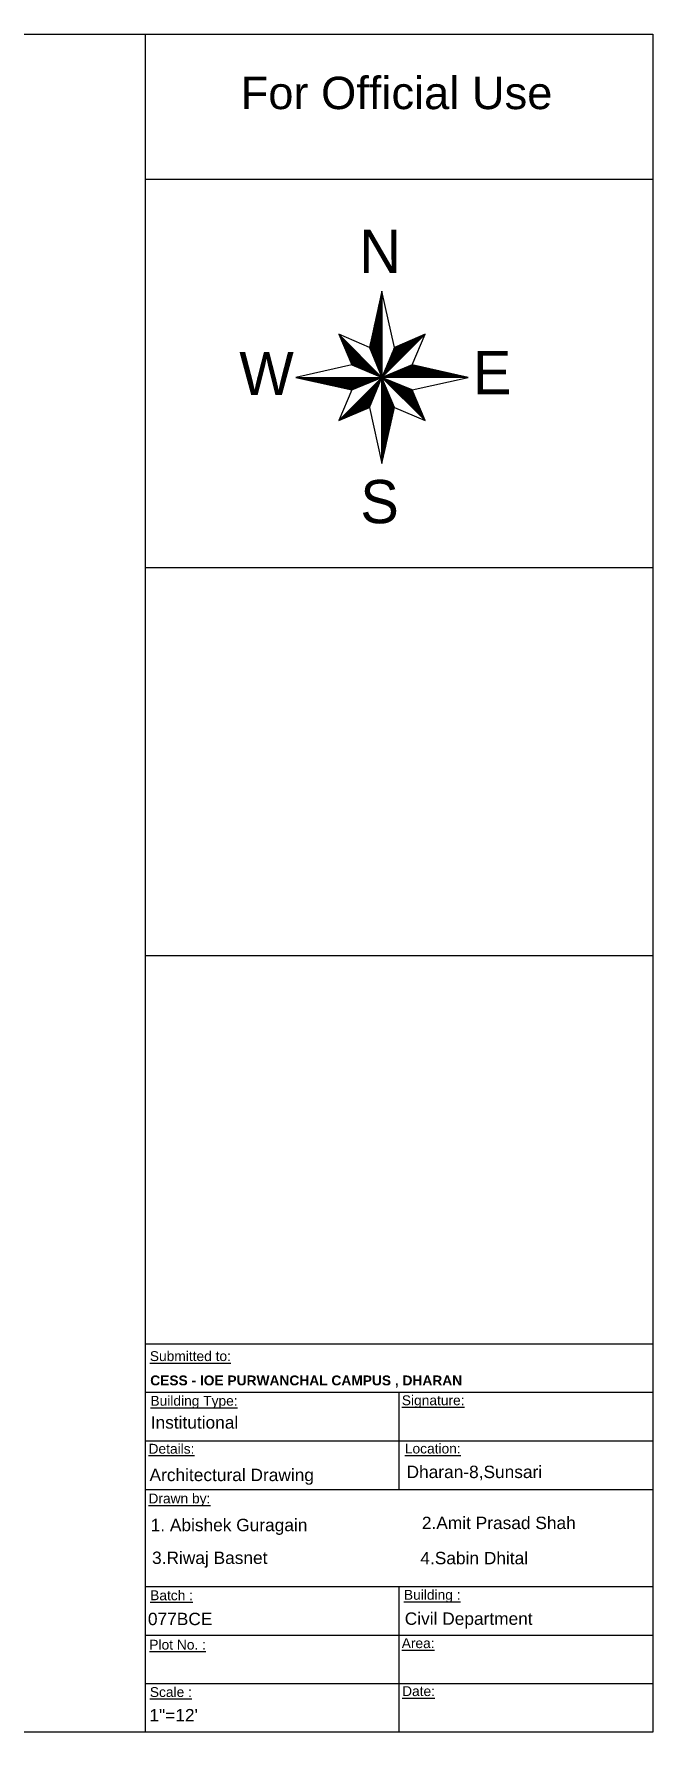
# Model space of a CAD drawing. Header units: inches. Extents: x -6800 to 96653, y -25814 to 17379.
# Drawn here: x 9434 to 10048, y -9333 to -7649 of the extents above; entities that cross this region are included whole.
import ezdxf

# ---------------------------------------------------------------- set-up
doc = ezdxf.new("R2010")
doc.units = ezdxf.units.IN
doc.header["$MEASUREMENT"] = 0
doc.layers.add('Page Format', color=7, linetype='Continuous', lineweight=25)
doc.styles.add('GOTHICE', font='gothice')
doc.styles.get("Standard").update_dxf_attribs({"font": 'arial.ttf'})

# ---------------------------------------------------------------- blocks, each defined once
blk = doc.blocks.new('*X360')
at = {"color": 0}
for p, q in [((15.32, 10.228), (16.001, 10.909)), ((15.332, 10.259), (15.97, 10.896)), ((15.345, 10.289), (15.939, 10.883)), ((15.357, 10.319), (15.908, 10.87)), ((15.37, 10.349), (15.877, 10.857)), ((15.382, 10.379), (15.846, 10.843)), ((15.395, 10.409), (15.815, 10.83)), ((15.407, 10.44), (15.784, 10.817)), ((15.42, 10.47), (15.754, 10.804)), ((15.432, 10.5), (15.723, 10.791)), ((15.445, 10.53), (15.692, 10.777)), ((15.457, 10.56), (15.661, 10.764)), ((15.47, 10.591), (15.63, 10.751)), ((15.482, 10.621), (15.599, 10.738)), ((15.495, 10.651), (15.568, 10.725)), ((15.507, 10.681), (15.537, 10.711))]:
    blk.add_line(p, q, dxfattribs=at)
blk = doc.blocks.new('*X359')
at = {"color": 0}
for p, q in [((15.325, 10.217), (15.333, 10.224)), ((15.343, 10.217), (15.363, 10.237)), ((15.361, 10.217), (15.393, 10.249)), ((15.378, 10.217), (15.424, 10.262)), ((15.396, 10.217), (15.454, 10.274)), ((15.414, 10.217), (15.484, 10.287)), ((15.432, 10.217), (15.514, 10.299)), ((15.449, 10.217), (15.544, 10.312)), ((15.467, 10.217), (15.574, 10.324)), ((15.485, 10.217), (15.605, 10.337)), ((15.502, 10.217), (15.635, 10.349)), ((15.52, 10.217), (15.665, 10.362)), ((15.538, 10.217), (15.695, 10.374)), ((15.555, 10.217), (15.725, 10.387)), ((15.573, 10.217), (15.756, 10.399)), ((15.591, 10.217), (15.786, 10.412)), ((15.608, 10.217), (15.808, 10.416)), ((15.626, 10.217), (15.822, 10.413)), ((15.644, 10.217), (15.837, 10.41)), ((15.661, 10.217), (15.851, 10.406)), ((15.679, 10.217), (15.866, 10.403)), ((15.697, 10.217), (15.88, 10.4)), ((15.714, 10.217), (15.895, 10.397)), ((15.732, 10.217), (15.909, 10.394)), ((15.75, 10.217), (15.924, 10.39)), ((15.767, 10.217), (15.938, 10.387)), ((15.785, 10.217), (15.952, 10.384)), ((15.803, 10.217), (15.967, 10.381)), ((15.82, 10.217), (15.981, 10.378)), ((15.838, 10.217), (15.996, 10.374)), ((15.856, 10.217), (16.01, 10.371)), ((15.873, 10.217), (16.025, 10.368)), ((15.891, 10.217), (16.039, 10.365)), ((15.909, 10.217), (16.054, 10.362)), ((15.926, 10.217), (16.068, 10.358)), ((15.944, 10.217), (16.083, 10.355)), ((15.962, 10.217), (16.097, 10.352)), ((15.98, 10.217), (16.112, 10.349)), ((15.997, 10.217), (16.126, 10.346)), ((16.015, 10.217), (16.141, 10.342)), ((16.033, 10.217), (16.155, 10.339)), ((16.05, 10.217), (16.17, 10.336)), ((16.068, 10.217), (16.184, 10.333)), ((16.086, 10.217), (16.198, 10.329)), ((16.103, 10.217), (16.213, 10.326)), ((16.121, 10.217), (16.227, 10.323)), ((16.139, 10.217), (16.242, 10.32)), ((16.156, 10.217), (16.256, 10.317)), ((16.174, 10.217), (16.271, 10.313)), ((16.192, 10.217), (16.285, 10.31)), ((16.209, 10.217), (16.3, 10.307)), ((16.227, 10.217), (16.314, 10.304)), ((16.245, 10.217), (16.329, 10.301)), ((16.262, 10.217), (16.343, 10.297)), ((16.28, 10.217), (16.358, 10.294)), ((16.298, 10.217), (16.372, 10.291)), ((16.315, 10.217), (16.387, 10.288)), ((16.333, 10.217), (16.401, 10.285)), ((16.351, 10.217), (16.415, 10.281)), ((16.368, 10.217), (16.43, 10.278)), ((16.386, 10.217), (16.444, 10.275)), ((16.404, 10.217), (16.459, 10.272)), ((16.421, 10.217), (16.473, 10.269)), ((16.439, 10.217), (16.488, 10.265)), ((16.457, 10.217), (16.502, 10.262)), ((16.474, 10.217), (16.517, 10.259)), ((16.492, 10.217), (16.531, 10.256)), ((16.51, 10.217), (16.546, 10.252)), ((16.528, 10.217), (16.56, 10.249)), ((16.545, 10.217), (16.575, 10.246)), ((16.563, 10.217), (16.589, 10.243)), ((16.581, 10.217), (16.604, 10.24)), ((16.598, 10.217), (16.618, 10.236)), ((16.616, 10.217), (16.633, 10.233)), ((16.634, 10.217), (16.647, 10.23)), ((16.651, 10.217), (16.661, 10.227)), ((16.669, 10.217), (16.676, 10.224)), ((16.687, 10.217), (16.69, 10.22)), ((16.704, 10.217), (16.705, 10.217))]:
    blk.add_line(p, q, dxfattribs=at)
blk = doc.blocks.new('*X358')
at = {"color": 0}
for p, q in [((15.32, 10.211), (15.322, 10.213)), ((15.329, 10.202), (15.335, 10.208)), ((15.338, 10.194), (15.347, 10.203)), ((15.347, 10.185), (15.36, 10.198)), ((15.355, 10.176), (15.372, 10.193)), ((15.364, 10.167), (15.385, 10.188)), ((15.373, 10.158), (15.397, 10.182)), ((15.382, 10.149), (15.41, 10.177)), ((15.391, 10.141), (15.422, 10.172)), ((15.4, 10.132), (15.435, 10.167)), ((15.408, 10.123), (15.447, 10.162)), ((15.417, 10.114), (15.46, 10.156)), ((15.426, 10.105), (15.472, 10.151)), ((15.435, 10.096), (15.485, 10.146)), ((15.444, 10.087), (15.497, 10.141)), ((15.453, 10.079), (15.51, 10.136)), ((15.461, 10.07), (15.522, 10.131)), ((15.47, 10.061), (15.535, 10.125)), ((15.479, 10.052), (15.547, 10.12)), ((15.488, 10.043), (15.56, 10.115)), ((15.497, 10.034), (15.572, 10.11)), ((15.506, 10.026), (15.585, 10.105)), ((15.515, 10.017), (15.597, 10.1)), ((15.523, 10.008), (15.61, 10.094)), ((15.532, 9.999), (15.622, 10.089)), ((15.541, 9.99), (15.635, 10.084)), ((15.55, 9.981), (15.647, 10.079)), ((15.559, 9.973), (15.66, 10.074)), ((15.568, 9.964), (15.672, 10.068)), ((15.576, 9.955), (15.685, 10.063)), ((15.585, 9.946), (15.697, 10.058)), ((15.594, 9.937), (15.71, 10.053)), ((15.603, 9.928), (15.722, 10.048)), ((15.612, 9.92), (15.735, 10.043)), ((15.621, 9.911), (15.747, 10.037)), ((15.629, 9.902), (15.76, 10.032)), ((15.638, 9.893), (15.772, 10.027)), ((15.647, 9.884), (15.785, 10.022)), ((15.656, 9.875), (15.797, 10.017)), ((15.665, 9.867), (15.804, 10.006)), ((15.674, 9.858), (15.81, 9.994)), ((15.682, 9.849), (15.815, 9.981)), ((15.691, 9.84), (15.82, 9.969)), ((15.7, 9.831), (15.826, 9.957)), ((15.709, 9.822), (15.831, 9.944)), ((15.718, 9.813), (15.836, 9.932)), ((15.727, 9.805), (15.841, 9.919)), ((15.735, 9.796), (15.847, 9.907)), ((15.744, 9.787), (15.852, 9.895)), ((15.753, 9.778), (15.857, 9.882)), ((15.762, 9.769), (15.863, 9.87)), ((15.771, 9.76), (15.868, 9.857)), ((15.78, 9.752), (15.873, 9.845)), ((15.789, 9.743), (15.878, 9.833)), ((15.797, 9.734), (15.884, 9.82)), ((15.806, 9.725), (15.889, 9.808)), ((15.815, 9.716), (15.894, 9.796)), ((15.824, 9.707), (15.9, 9.783)), ((15.833, 9.699), (15.905, 9.771)), ((15.842, 9.69), (15.91, 9.758)), ((15.85, 9.681), (15.916, 9.746)), ((15.859, 9.672), (15.921, 9.734)), ((15.868, 9.663), (15.926, 9.721)), ((15.877, 9.654), (15.931, 9.709)), ((15.886, 9.646), (15.937, 9.696)), ((15.895, 9.637), (15.942, 9.684)), ((15.903, 9.628), (15.947, 9.672)), ((15.912, 9.619), (15.953, 9.659)), ((15.921, 9.61), (15.958, 9.647)), ((15.93, 9.601), (15.963, 9.635)), ((15.939, 9.592), (15.968, 9.622)), ((15.948, 9.584), (15.974, 9.61)), ((15.956, 9.575), (15.979, 9.597)), ((15.965, 9.566), (15.984, 9.585)), ((15.974, 9.557), (15.99, 9.573)), ((15.983, 9.548), (15.995, 9.56)), ((15.992, 9.539), (16, 9.548)), ((16.001, 9.531), (16.006, 9.535)), ((16.009, 9.522), (16.011, 9.523))]:
    blk.add_line(p, q, dxfattribs=at)
blk = doc.blocks.new('*X357')
at = {"color": 0}
for p, q in [((15.315, 10.206), (15.318, 10.209)), ((15.315, 10.188), (15.323, 10.196)), ((15.315, 10.17), (15.328, 10.184)), ((15.315, 10.153), (15.333, 10.171)), ((15.315, 10.135), (15.339, 10.159)), ((15.315, 10.117), (15.344, 10.146)), ((15.315, 10.1), (15.349, 10.134)), ((15.315, 10.082), (15.354, 10.121)), ((15.315, 10.064), (15.359, 10.109)), ((15.315, 10.047), (15.364, 10.096)), ((15.315, 10.029), (15.37, 10.084)), ((15.315, 10.011), (15.375, 10.071)), ((15.315, 9.994), (15.38, 10.059)), ((15.315, 9.976), (15.385, 10.046)), ((15.315, 9.958), (15.39, 10.034)), ((15.315, 9.941), (15.395, 10.021)), ((15.315, 9.923), (15.401, 10.009)), ((15.315, 9.905), (15.406, 9.996)), ((15.315, 9.888), (15.411, 9.984)), ((15.315, 9.87), (15.416, 9.971)), ((15.315, 9.852), (15.421, 9.959)), ((15.315, 9.835), (15.427, 9.946)), ((15.315, 9.817), (15.432, 9.934)), ((15.315, 9.799), (15.437, 9.921)), ((15.315, 9.782), (15.442, 9.909)), ((15.315, 9.764), (15.447, 9.896)), ((15.315, 9.746), (15.452, 9.884)), ((15.315, 9.729), (15.458, 9.871)), ((15.315, 9.711), (15.463, 9.859)), ((15.315, 9.693), (15.468, 9.846)), ((15.315, 9.676), (15.473, 9.834)), ((15.315, 9.658), (15.478, 9.821)), ((15.315, 9.64), (15.484, 9.809)), ((15.315, 9.622), (15.489, 9.796)), ((15.315, 9.605), (15.494, 9.784)), ((15.315, 9.587), (15.499, 9.771)), ((15.315, 9.569), (15.504, 9.759)), ((15.315, 9.552), (15.509, 9.746)), ((15.315, 9.534), (15.515, 9.734)), ((15.315, 9.516), (15.512, 9.714)), ((15.315, 9.499), (15.507, 9.691)), ((15.315, 9.481), (15.502, 9.668)), ((15.315, 9.463), (15.497, 9.646)), ((15.315, 9.446), (15.492, 9.623)), ((15.315, 9.428), (15.487, 9.6)), ((15.315, 9.41), (15.482, 9.577)), ((15.315, 9.393), (15.477, 9.555)), ((15.315, 9.375), (15.472, 9.532)), ((15.315, 9.357), (15.467, 9.509)), ((15.315, 9.34), (15.462, 9.487)), ((15.315, 9.322), (15.457, 9.464)), ((15.315, 9.304), (15.452, 9.441)), ((15.315, 9.287), (15.447, 9.418)), ((15.315, 9.269), (15.442, 9.396)), ((15.315, 9.251), (15.436, 9.373)), ((15.315, 9.234), (15.431, 9.35)), ((15.315, 9.216), (15.426, 9.328)), ((15.315, 9.198), (15.421, 9.305)), ((15.315, 9.181), (15.416, 9.282)), ((15.315, 9.163), (15.411, 9.259)), ((15.315, 9.145), (15.406, 9.237)), ((15.315, 9.128), (15.401, 9.214)), ((15.315, 9.11), (15.396, 9.191)), ((15.315, 9.092), (15.391, 9.169)), ((15.315, 9.074), (15.386, 9.146)), ((15.315, 9.057), (15.381, 9.123)), ((15.315, 9.039), (15.376, 9.1)), ((15.315, 9.021), (15.371, 9.078)), ((15.315, 9.004), (15.366, 9.055)), ((15.315, 8.986), (15.361, 9.032)), ((15.315, 8.968), (15.356, 9.01)), ((15.315, 8.951), (15.351, 8.987)), ((15.315, 8.933), (15.346, 8.964)), ((15.315, 8.915), (15.341, 8.941)), ((15.315, 8.898), (15.336, 8.919)), ((15.315, 8.88), (15.331, 8.896)), ((15.315, 8.862), (15.326, 8.873)), ((15.315, 8.845), (15.321, 8.851)), ((15.315, 8.827), (15.316, 8.828))]:
    blk.add_line(p, q, dxfattribs=at)
blk = doc.blocks.new('*X356')
at = {"color": 0}
for p, q in [((14.635, 9.527), (15.307, 10.198)), ((14.666, 9.54), (15.295, 10.168)), ((14.697, 9.553), (15.282, 10.138)), ((14.728, 9.566), (15.27, 10.108)), ((14.759, 9.579), (15.257, 10.078)), ((14.79, 9.593), (15.245, 10.047)), ((14.821, 9.606), (15.232, 10.017)), ((14.852, 9.619), (15.22, 9.987)), ((14.882, 9.632), (15.207, 9.957)), ((14.913, 9.645), (15.195, 9.927)), ((14.944, 9.659), (15.182, 9.896)), ((14.975, 9.672), (15.17, 9.866)), ((15.006, 9.685), (15.157, 9.836)), ((15.037, 9.698), (15.145, 9.806)), ((15.068, 9.711), (15.132, 9.776)), ((15.099, 9.725), (15.12, 9.746))]:
    blk.add_line(p, q, dxfattribs=at)
blk = doc.blocks.new('*X355')
at = {"color": 0}
for p, q in [((13.928, 10.215), (13.929, 10.217)), ((13.942, 10.212), (13.947, 10.217)), ((13.957, 10.209), (13.964, 10.217)), ((13.971, 10.206), (13.982, 10.217)), ((13.985, 10.202), (14, 10.217)), ((14, 10.199), (14.017, 10.217)), ((14.014, 10.196), (14.035, 10.217)), ((14.029, 10.193), (14.053, 10.217)), ((14.043, 10.19), (14.07, 10.217)), ((14.058, 10.186), (14.088, 10.217)), ((14.072, 10.183), (14.106, 10.217)), ((14.087, 10.18), (14.123, 10.217)), ((14.101, 10.177), (14.141, 10.217)), ((14.116, 10.174), (14.159, 10.217)), ((14.13, 10.17), (14.176, 10.217)), ((14.145, 10.167), (14.194, 10.217)), ((14.159, 10.164), (14.212, 10.217)), ((14.174, 10.161), (14.229, 10.217)), ((14.188, 10.158), (14.247, 10.217)), ((14.203, 10.154), (14.265, 10.217)), ((14.217, 10.151), (14.282, 10.217)), ((14.231, 10.148), (14.3, 10.217)), ((14.246, 10.145), (14.318, 10.217)), ((14.26, 10.142), (14.335, 10.217)), ((14.275, 10.138), (14.353, 10.217)), ((14.289, 10.135), (14.371, 10.217)), ((14.304, 10.132), (14.389, 10.217)), ((14.318, 10.129), (14.406, 10.217)), ((14.333, 10.125), (14.424, 10.217)), ((14.347, 10.122), (14.442, 10.217)), ((14.362, 10.119), (14.459, 10.217)), ((14.376, 10.116), (14.477, 10.217)), ((14.391, 10.113), (14.495, 10.217)), ((14.405, 10.109), (14.512, 10.217)), ((14.42, 10.106), (14.53, 10.217)), ((14.434, 10.103), (14.548, 10.217)), ((14.449, 10.1), (14.565, 10.217)), ((14.463, 10.097), (14.583, 10.217)), ((14.477, 10.093), (14.601, 10.217)), ((14.492, 10.09), (14.618, 10.217)), ((14.506, 10.087), (14.636, 10.217)), ((14.521, 10.084), (14.654, 10.217)), ((14.535, 10.081), (14.671, 10.217)), ((14.55, 10.077), (14.689, 10.217)), ((14.564, 10.074), (14.707, 10.217)), ((14.579, 10.071), (14.724, 10.217)), ((14.593, 10.068), (14.742, 10.217)), ((14.608, 10.065), (14.76, 10.217)), ((14.622, 10.061), (14.777, 10.217)), ((14.637, 10.058), (14.795, 10.217)), ((14.651, 10.055), (14.813, 10.217)), ((14.666, 10.052), (14.83, 10.217)), ((14.68, 10.048), (14.848, 10.217)), ((14.694, 10.045), (14.866, 10.217)), ((14.709, 10.042), (14.883, 10.217)), ((14.723, 10.039), (14.901, 10.217)), ((14.738, 10.036), (14.919, 10.217)), ((14.752, 10.032), (14.937, 10.217)), ((14.767, 10.029), (14.954, 10.217)), ((14.781, 10.026), (14.972, 10.217)), ((14.796, 10.023), (14.99, 10.217)), ((14.81, 10.02), (15.007, 10.217)), ((14.825, 10.016), (15.025, 10.217)), ((14.85, 10.024), (15.043, 10.217)), ((14.88, 10.037), (15.06, 10.217)), ((14.911, 10.049), (15.078, 10.217)), ((14.941, 10.062), (15.096, 10.217)), ((14.971, 10.074), (15.113, 10.217)), ((15.001, 10.087), (15.131, 10.217)), ((15.031, 10.099), (15.149, 10.217)), ((15.061, 10.112), (15.166, 10.217)), ((15.092, 10.124), (15.184, 10.217)), ((15.122, 10.137), (15.202, 10.217)), ((15.152, 10.149), (15.219, 10.217)), ((15.182, 10.162), (15.237, 10.217)), ((15.212, 10.174), (15.255, 10.217)), ((15.243, 10.187), (15.272, 10.217)), ((15.273, 10.199), (15.29, 10.217)), ((15.303, 10.212), (15.308, 10.217))]:
    blk.add_line(p, q, dxfattribs=at)
blk = doc.blocks.new('*X354')
at = {"color": 0}
for p, q in [((14.62, 10.907), (14.622, 10.909)), ((14.625, 10.895), (14.631, 10.901)), ((14.63, 10.883), (14.639, 10.892)), ((14.636, 10.87), (14.648, 10.883)), ((14.641, 10.858), (14.657, 10.874)), ((14.646, 10.845), (14.666, 10.865)), ((14.651, 10.833), (14.675, 10.856)), ((14.657, 10.821), (14.684, 10.848)), ((14.662, 10.808), (14.693, 10.839)), ((14.667, 10.796), (14.701, 10.83)), ((14.673, 10.784), (14.71, 10.821)), ((14.678, 10.771), (14.719, 10.812)), ((14.683, 10.759), (14.728, 10.803)), ((14.689, 10.746), (14.737, 10.795)), ((14.694, 10.734), (14.746, 10.786)), ((14.699, 10.722), (14.754, 10.777)), ((14.704, 10.709), (14.763, 10.768)), ((14.71, 10.697), (14.772, 10.759)), ((14.715, 10.685), (14.781, 10.75)), ((14.72, 10.672), (14.79, 10.742)), ((14.726, 10.66), (14.799, 10.733)), ((14.731, 10.647), (14.807, 10.724)), ((14.736, 10.635), (14.816, 10.715)), ((14.741, 10.623), (14.825, 10.706)), ((14.747, 10.61), (14.834, 10.697)), ((14.752, 10.598), (14.843, 10.689)), ((14.757, 10.585), (14.852, 10.68)), ((14.763, 10.573), (14.86, 10.671)), ((14.768, 10.561), (14.869, 10.662)), ((14.773, 10.548), (14.878, 10.653)), ((14.779, 10.536), (14.887, 10.644)), ((14.784, 10.524), (14.896, 10.635)), ((14.789, 10.511), (14.905, 10.627)), ((14.794, 10.499), (14.913, 10.618)), ((14.8, 10.486), (14.922, 10.609)), ((14.805, 10.474), (14.931, 10.6)), ((14.81, 10.462), (14.94, 10.591)), ((14.816, 10.449), (14.949, 10.582)), ((14.821, 10.437), (14.958, 10.574)), ((14.826, 10.424), (14.967, 10.565)), ((14.835, 10.415), (14.975, 10.556)), ((14.847, 10.41), (14.984, 10.547)), ((14.86, 10.405), (14.993, 10.538)), ((14.872, 10.4), (15.002, 10.529)), ((14.885, 10.395), (15.011, 10.521)), ((14.897, 10.389), (15.02, 10.512)), ((14.91, 10.384), (15.028, 10.503)), ((14.922, 10.379), (15.037, 10.494)), ((14.935, 10.374), (15.046, 10.485)), ((14.947, 10.369), (15.055, 10.476)), ((14.96, 10.364), (15.064, 10.468)), ((14.972, 10.358), (15.073, 10.459)), ((14.985, 10.353), (15.081, 10.45)), ((14.997, 10.348), (15.09, 10.441)), ((15.01, 10.343), (15.099, 10.432)), ((15.022, 10.338), (15.108, 10.423)), ((15.035, 10.333), (15.117, 10.415)), ((15.047, 10.327), (15.126, 10.406)), ((15.06, 10.322), (15.134, 10.397)), ((15.072, 10.317), (15.143, 10.388)), ((15.085, 10.312), (15.152, 10.379)), ((15.097, 10.307), (15.161, 10.37)), ((15.11, 10.301), (15.17, 10.361)), ((15.122, 10.296), (15.179, 10.353)), ((15.135, 10.291), (15.187, 10.344)), ((15.147, 10.286), (15.196, 10.335)), ((15.16, 10.281), (15.205, 10.326)), ((15.172, 10.276), (15.214, 10.317)), ((15.185, 10.27), (15.223, 10.308)), ((15.197, 10.265), (15.232, 10.3)), ((15.21, 10.26), (15.241, 10.291)), ((15.222, 10.255), (15.249, 10.282)), ((15.235, 10.25), (15.258, 10.273)), ((15.247, 10.245), (15.267, 10.264)), ((15.26, 10.239), (15.276, 10.255)), ((15.272, 10.234), (15.285, 10.247)), ((15.285, 10.229), (15.294, 10.238)), ((15.297, 10.224), (15.302, 10.229)), ((15.31, 10.219), (15.311, 10.22))]:
    blk.add_line(p, q, dxfattribs=at)
blk = doc.blocks.new('*X353')
at = {"color": 0}
for p, q in [((15.298, 11.532), (15.315, 11.549)), ((15.303, 11.555), (15.315, 11.567)), ((15.308, 11.578), (15.315, 11.585)), ((15.313, 11.6), (15.315, 11.602)), ((15.217, 11.169), (15.315, 11.266)), ((15.222, 11.192), (15.315, 11.284)), ((15.227, 11.214), (15.315, 11.302)), ((15.232, 11.237), (15.315, 11.32)), ((15.237, 11.26), (15.315, 11.337)), ((15.242, 11.282), (15.315, 11.355)), ((15.247, 11.305), (15.315, 11.373)), ((15.252, 11.328), (15.315, 11.39)), ((15.257, 11.351), (15.315, 11.408)), ((15.262, 11.373), (15.315, 11.426)), ((15.267, 11.396), (15.315, 11.443)), ((15.272, 11.419), (15.315, 11.461)), ((15.277, 11.441), (15.315, 11.479)), ((15.282, 11.464), (15.315, 11.496)), ((15.287, 11.487), (15.315, 11.514)), ((15.293, 11.51), (15.315, 11.532)), ((15.136, 10.805), (15.315, 10.984)), ((15.141, 10.828), (15.315, 11.001)), ((15.146, 10.851), (15.315, 11.019)), ((15.152, 10.874), (15.315, 11.037)), ((15.157, 10.896), (15.315, 11.054)), ((15.162, 10.919), (15.315, 11.072)), ((15.167, 10.942), (15.315, 11.09)), ((15.172, 10.964), (15.315, 11.107)), ((15.177, 10.987), (15.315, 11.125)), ((15.182, 11.01), (15.315, 11.143)), ((15.187, 11.033), (15.315, 11.16)), ((15.192, 11.055), (15.315, 11.178)), ((15.197, 11.078), (15.315, 11.196)), ((15.202, 11.101), (15.315, 11.213)), ((15.207, 11.123), (15.315, 11.231)), ((15.212, 11.146), (15.315, 11.249)), ((15.116, 10.715), (15.315, 10.913)), ((15.116, 10.696), (15.315, 10.895)), ((15.121, 10.737), (15.315, 10.931)), ((15.121, 10.684), (15.315, 10.878)), ((15.126, 10.76), (15.315, 10.948)), ((15.126, 10.671), (15.315, 10.86)), ((15.131, 10.783), (15.315, 10.966)), ((15.131, 10.659), (15.315, 10.842)), ((15.137, 10.646), (15.315, 10.825)), ((15.142, 10.634), (15.315, 10.807)), ((15.147, 10.621), (15.315, 10.789)), ((15.152, 10.609), (15.315, 10.772)), ((15.157, 10.596), (15.315, 10.754)), ((15.163, 10.584), (15.315, 10.736)), ((15.168, 10.571), (15.315, 10.718)), ((15.173, 10.559), (15.315, 10.701)), ((15.178, 10.546), (15.315, 10.683)), ((15.183, 10.534), (15.315, 10.665)), ((15.188, 10.521), (15.315, 10.648)), ((15.194, 10.509), (15.315, 10.63)), ((15.199, 10.496), (15.315, 10.612)), ((15.204, 10.484), (15.315, 10.595)), ((15.209, 10.471), (15.315, 10.577)), ((15.214, 10.459), (15.315, 10.559)), ((15.219, 10.446), (15.315, 10.542)), ((15.225, 10.434), (15.315, 10.524)), ((15.23, 10.421), (15.315, 10.506)), ((15.235, 10.409), (15.315, 10.489)), ((15.24, 10.396), (15.315, 10.471)), ((15.245, 10.384), (15.315, 10.453)), ((15.251, 10.371), (15.315, 10.436)), ((15.256, 10.359), (15.315, 10.418)), ((15.261, 10.346), (15.315, 10.4)), ((15.266, 10.334), (15.315, 10.383)), ((15.271, 10.321), (15.315, 10.365)), ((15.276, 10.309), (15.315, 10.347)), ((15.282, 10.296), (15.315, 10.33)), ((15.287, 10.284), (15.315, 10.312)), ((15.292, 10.271), (15.315, 10.294)), ((15.297, 10.259), (15.315, 10.277)), ((15.302, 10.246), (15.315, 10.259)), ((15.307, 10.234), (15.315, 10.241)), ((15.313, 10.221), (15.315, 10.224))]:
    blk.add_line(p, q, dxfattribs=at)

msp = doc.modelspace()

# ---------------------------------------------------------------- linework, layer by layer
for p, q in [((7671.8, -7648.7), (10047.8, -7648.7)), ((9543.8, -7648.7), (9543.8, -7792.7)), ((10047.8, -7648.7), (10047.8, -9333.5)), ((9543.8, -7792.7), (10047.8, -7792.7)), ((9543.8, -7792.7), (9543.8, -9333.5)), ((9543.8, -8177.9), (10047.8, -8177.9)), ((9543.8, -8563.1), (10047.8, -8563.1)), ((9543.8, -8948.3), (10047.8, -8948.3)), ((9543.8, -8996.4), (10047.8, -8996.4)), ((9795.8, -8996.4), (9795.8, -9092.7)), ((9543.8, -9044.6), (10047.8, -9044.6)), ((9543.8, -9092.7), (10047.8, -9092.7)), ((9543.8, -9189), (10047.8, -9189)), ((9795.8, -9189), (9795.8, -9333.5)), ((9543.8, -9237.2), (10047.8, -9237.2)), ((9543.8, -9285.3), (10047.8, -9285.3)), ((10047.8, -9333.5), (7671.8, -9333.5))]:
    msp.add_line(p, q)
at = {"transparency": 33554687}
for p, q in [((9778.9, -7904), (9766.5, -7959.7)), ((9791.2, -7959.7), (9778.9, -7904)), ((9778.9, -7904), (9778.9, -7989.5)), ((9736.1, -7946.6), (9749.1, -7977.1)), ((9766.5, -7959.7), (9736.1, -7946.6)), ((9736.1, -7946.6), (9778.9, -7989.5)), ((9821.7, -7946.6), (9778.9, -7989.5)), ((9821.7, -7946.6), (9791.2, -7959.7)), ((9808.7, -7977.1), (9821.7, -7946.6)), ((9766.5, -7959.7), (9778.9, -7989.5)), ((9791.2, -7959.7), (9778.9, -7989.5)), ((9749.1, -7977.1), (9693.4, -7989.5)), ((9749.1, -7977.1), (9778.9, -7989.5)), ((9808.7, -7977.1), (9778.9, -7989.5)), ((9864.4, -7989.5), (9808.7, -7977.1)), ((9693.4, -7989.5), (9749.1, -8001.8)), ((9693.4, -7989.5), (9778.9, -7989.5)), ((9736.1, -8032.3), (9778.9, -7989.5)), ((9749.1, -8001.8), (9736.1, -8032.3)), ((9749.1, -8001.8), (9778.9, -7989.5)), ((9766.5, -8019.3), (9778.9, -7989.5)), ((9864.4, -7989.5), (9778.9, -7989.5)), ((9808.7, -8001.8), (9778.9, -7989.5)), ((9821.7, -8032.3), (9778.9, -7989.5)), ((9791.2, -8019.3), (9778.9, -7989.5)), ((9778.9, -8074.9), (9778.9, -7989.5)), ((9808.7, -8001.8), (9864.4, -7989.5)), ((9821.7, -8032.3), (9808.7, -8001.8)), ((9736.1, -8032.3), (9766.5, -8019.3)), ((9766.5, -8019.3), (9778.9, -8074.9)), ((9778.9, -8074.9), (9791.2, -8019.3)), ((9791.2, -8019.3), (9821.7, -8032.3))]:
    msp.add_line(p, q, dxfattribs=at)

# ---------------------------------------------------------------- block references
at = {"transparency": 33554687, "xscale": 61.36234400379558, "yscale": 61.36234400379558, "zscale": 61.36234400379558}
for name in ['*X353', '*X354', '*X360', '*X359', '*X355', '*X356', '*X357', '*X358']:
    msp.add_blockref(name, (8839.1, -8616.4), dxfattribs=at)

# ---------------------------------------------------------------- texts
at = {"transparency": 33554687, "style": 'GOTHICE'}
for s, p in [('N', (9756.4, -7885.7)), ('W', (9637.3, -8007)), ('E', (9869, -8006.1)), ('S', (9757.4, -8134.1))]:
    msp.add_text(s, height=42.9, dxfattribs=at).set_placement(p)
at = {"layer": 'Page Format', "attachment_point": 1}
for s, width, gutter_width, insert, char_height in [('For Official Use', 475.224, 160.7, (9638.7, -7691.1), 32.134), ('{\\LSubmitted to:}', 129.617, 2.59, (9548.6, -8955.6), 9.774), ('{\\fArial|b1|i0|c0|p34;CESS - IOE PURWANCHAL CAMPUS , DHARAN}', 347.688, 2.59, (9549, -8979.7), 9.774), ('{\\LBuilding Type:}', 129.617, 2.59, (9549.2, -8999.9), 9.774), ('{\\LSignature:}', 129.617, 2.59, (9798.6, -8999.4), 9.774), ('Institutional', 181.745, 61.4, (9549.5, -9020.1), 12.289), ('{\\LDetails:}', 129.617, 2.59, (9547.3, -9047.5), 9.774), ('{\\LLocation:}', 129.617, 2.59, (9801.6, -9047.3), 9.774), ('Architectural Drawing', 181.745, 61.4, (9548.3, -9072.2), 12.289), ('Dharan-8,Sunsari', 181.745, 61.4, (9803.3, -9069.2), 12.289), ('{\\LDrawn by:}', 129.617, 2.59, (9547.2, -9096.8), 9.774), ('1. Abishek Guragain', 181.745, 61.4, (9549.4, -9121.9), 12.289), ('2.Amit Prasad Shah', 181.745, 61.4, (9818.5, -9119.8), 12.289), ('3.Riwaj Basnet', 181.745, 61.4, (9550.8, -9154.4), 12.289), ('4.Sabin Dhital', 181.745, 61.4, (9817, -9154.7), 12.289), ('{\\LBatch :}', 129.617, 2.59, (9548.9, -9192.9), 9.774), ('{\\LBuilding :}', 129.617, 2.59, (9800.7, -9192.4), 9.774), ('077BCE', 181.745, 61.4, (9546.7, -9215.1), 12.29), ('Civil Department', 181.745, 61.4, (9801.5, -9214.8), 12.289), ('{\\LPlot No. :}', 129.617, 2.59, (9548.1, -9241.9), 9.774), ('{\\LArea:}', 129.617, 2.59, (9798.5, -9240.4), 9.77), ('{\\LScale :}', 129.617, 2.59, (9548.6, -9288.9), 9.774), ('{\\LDate:}', 129.617, 2.59, (9798.9, -9288), 9.77), ('1"=12\'', 181.745, 61.4, (9548.2, -9310.6), 12.29)]:
    msp.add_mtext_dynamic_manual_height_columns(s, width=width, gutter_width=gutter_width, heights=[0], dxfattribs=dict(at, insert=insert, char_height=char_height))

doc.saveas('drawing.dxf')
